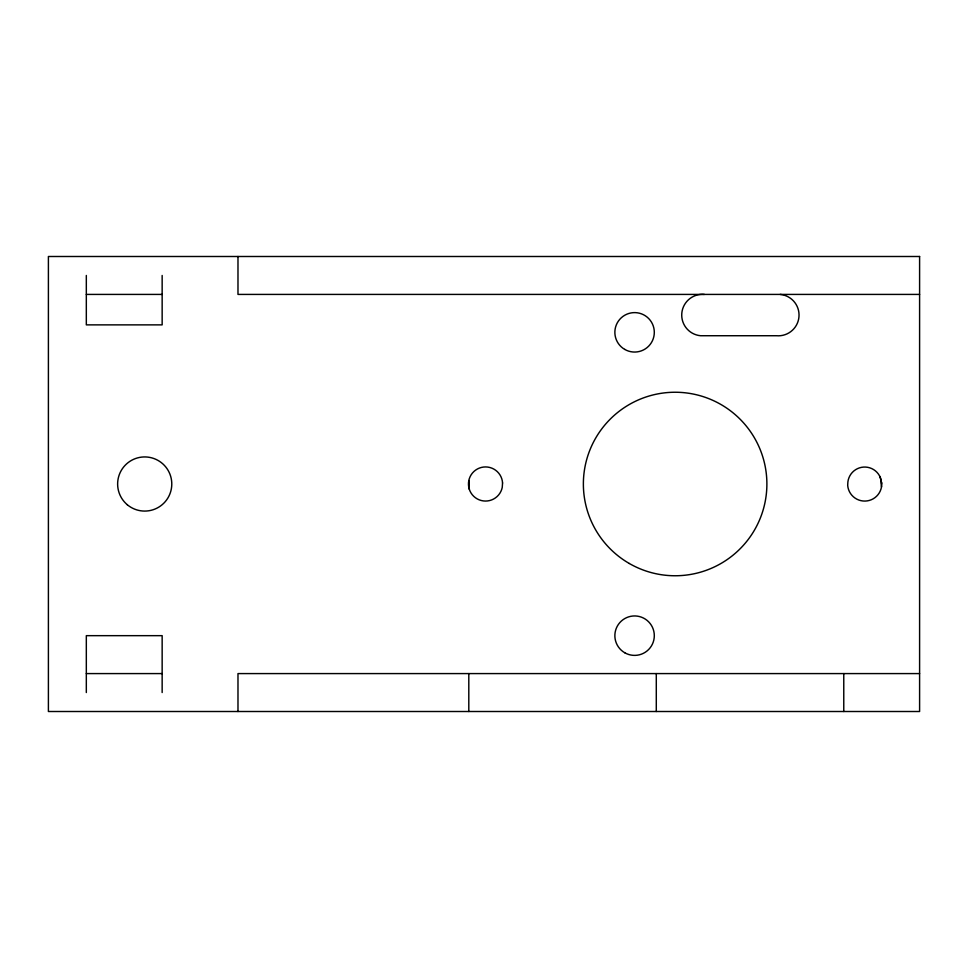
<?xml version="1.0" encoding="UTF-8"?>
<svg xmlns="http://www.w3.org/2000/svg" width="968" height="968" viewBox="0 0 968 968"><rect width="100%" height="100%" fill="white"/><g stroke="black" fill="none" stroke-linecap="round" stroke-linejoin="round"><path stroke-width="1.45" d="M881.618 484L881.049 479.62A16.928 16.928 0 0 0 847.762 484L847.702 485.549A17.061 17.061 0 0 0 881.509 486.904L881.679 482.451M86.321 294.417L162.152 294.417M919.6 294.417L237.983 294.417L237.983 256.496M86.321 673.583L162.152 673.583M919.6 673.583L237.983 673.583L237.983 711.504M879.791 476.425L881.303 481.241M469.347 489.409L468.802 480.588L468.802 486.65M881.049 479.62L881.509 486.904M843.769 673.583L843.769 711.504M656.292 673.583L656.292 711.504M468.802 673.583L468.802 711.504M162.152 275.457L162.152 324.873L86.321 324.873L86.321 275.457M162.152 692.543L162.152 635.661L86.321 635.661L86.321 692.543M780.184 294.417A20.739 20.739 0 0 1 798.951 316.959A20.739 20.739 0 0 1 776.409 335.727L700.578 335.727A20.739 20.739 0 0 1 681.811 313.184A20.739 20.739 0 0 1 704.353 294.417M502.561 482.971L502.247 487.412A17.061 17.061 0 0 1 475.373 497.709A17.061 17.061 0 0 1 477.393 468.996A17.061 17.061 0 0 1 502.561 482.971M919.6 256.496L48.4 256.496L48.4 711.504L919.6 711.504L919.6 256.496M624.735 349.412A19.711 19.711 0 0 0 654.308 332.339A19.711 19.711 0 0 0 624.735 315.253A19.711 19.711 0 0 0 624.735 349.412M624.735 652.747A19.711 19.711 0 0 0 654.308 635.661A19.711 19.711 0 0 0 624.735 618.588A19.711 19.711 0 0 0 624.735 652.747M127.304 504.739A27.068 27.068 0 0 0 171.372 488.707A27.068 27.068 0 0 0 135.447 458.566A27.068 27.068 0 0 0 127.304 504.739M629.248 563.461A91.754 91.754 0 0 0 766.886 484A91.754 91.754 0 0 0 629.248 404.539A91.754 91.754 0 0 0 629.248 563.461"/></g></svg>
